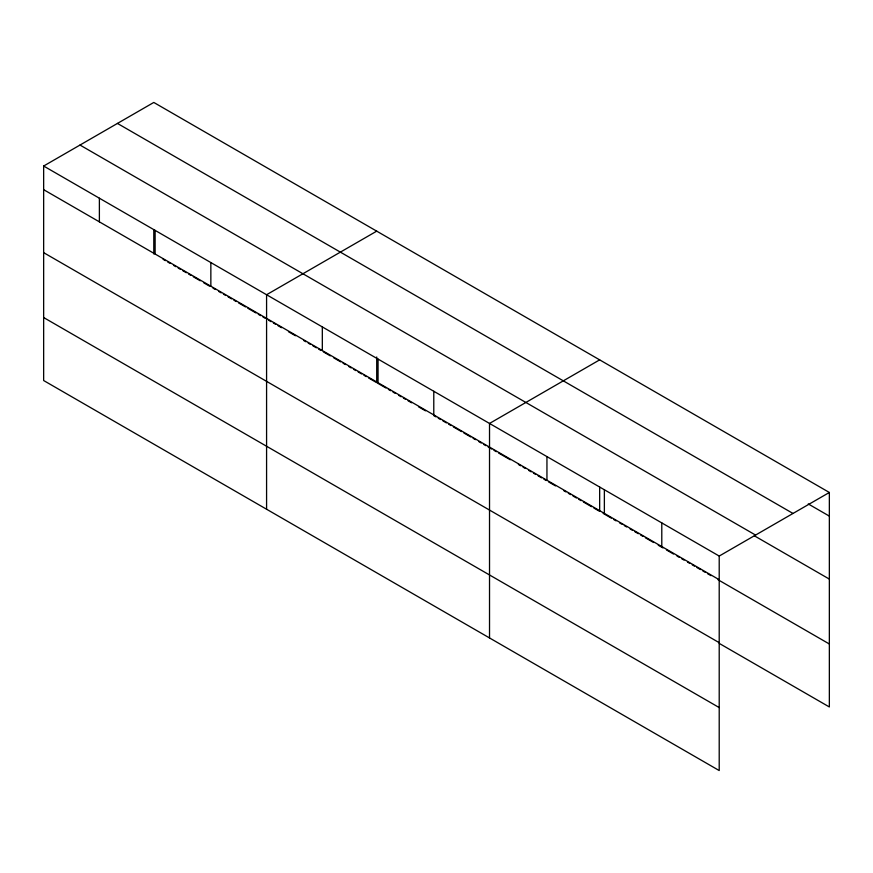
<?xml version="1.0" encoding="UTF-8"?>
<svg xmlns="http://www.w3.org/2000/svg" width="873" height="873" viewBox="0 0 873 873"><rect width="100%" height="100%" fill="white"/><g stroke="black" fill="none" stroke-linecap="round" stroke-linejoin="round"><path stroke-width="1.31" d="M719.21 642.681L719.21 556.057L43.65 166.034L43.65 380.53L719.21 770.553L719.21 642.681L43.65 252.657M719.188 643.368L829.35 706.966L829.35 492.47L153.79 102.447L43.65 166.034M376.721 231.149L266.581 294.736L266.581 509.232M599.664 359.862L489.524 423.449L489.524 637.945M719.21 556.057L829.35 492.47M808.256 503.939L829.35 516.118M117.44 123.42L793 513.455M80 145.049L755.56 535.073M754.348 535.793L829.35 579.094M43.65 189.67L719.21 579.705M163.076 259.314L165.401 260.656M167.725 261.998L170.039 263.34M173.531 265.348L175.855 266.691M178.168 268.033L180.493 269.375M182.817 270.717L186.298 272.725M188.623 274.067L190.947 275.41M193.271 276.752L200.233 280.768M203.715 282.787L209.52 286.137M213.001 288.145L215.325 289.487M218.807 291.495L221.131 292.837M223.455 294.179L225.78 295.521M228.104 296.864L231.585 298.872M233.909 300.214L236.223 301.556M238.547 302.887L245.52 306.914M247.834 308.256L255.964 312.949M258.288 314.291L260.612 315.633M262.937 316.975L265.261 318.307M268.742 320.326L271.067 321.668M273.38 322.999L275.704 324.341M278.029 325.684L281.51 327.691M288.483 331.718L295.445 335.745M303.575 340.437L305.899 341.769M308.213 343.111L310.537 344.453M312.861 345.795L316.342 347.803M318.667 349.145L320.991 350.488M323.316 351.83L330.278 355.857M333.759 357.865L340.732 361.88M343.056 363.223L345.37 364.565M348.862 366.573L351.175 367.915M353.5 369.257L355.824 370.599M358.148 371.942L361.629 373.95M363.954 375.292L366.278 376.634M368.592 377.976L376.721 382.669L376.721 356.981M377.889 383.334L386.008 388.027M388.332 389.369L390.657 390.711M392.981 392.053L395.305 393.396M398.786 395.404L401.111 396.746M403.424 398.088L405.749 399.43M408.073 400.762L411.554 402.78M418.527 406.796L425.489 410.823M433.619 415.515L435.943 416.858M438.268 418.2L440.581 419.531M442.906 420.873L446.387 422.892M448.711 424.234L451.035 425.566M453.36 426.908L461.49 431.6M463.803 432.943L470.776 436.969M473.101 438.311L475.414 439.643M478.906 441.662L481.219 443.004M483.544 444.335L485.868 445.677M488.193 447.02L491.674 449.028M493.998 450.37L496.322 451.712M498.647 453.054L510.258 459.755M518.376 464.447L520.701 465.789M523.025 467.131L525.35 468.474M528.831 470.482L531.155 471.824M533.479 473.166L535.793 474.508M538.117 475.85L541.598 477.858M543.923 479.201L546.247 480.543M548.571 481.885L555.534 485.901M563.663 490.593L565.988 491.936M568.312 493.278L570.626 494.62M572.95 495.962L576.442 497.97M578.755 499.312L581.08 500.655M583.404 501.997L591.534 506.689M593.858 508.021L599.664 511.382L599.664 487.047M603.178 513.411L611.373 518.147M613.719 519.5L616.065 520.854M619.579 522.883L621.925 524.236M624.271 525.59L626.618 526.943M630.131 528.973L632.467 530.326M634.813 531.679L638.327 533.709M640.673 535.062L643.019 536.415M645.365 537.768L653.571 542.504M658.253 545.21L662.945 547.917M666.459 549.946L673.487 554.006M677.001 556.036L679.347 557.389M681.693 558.742L684.039 560.095M687.553 562.125L689.899 563.478M692.234 564.831L694.581 566.184M696.927 567.537L700.441 569.567M702.787 570.92L705.133 572.273M707.468 573.626L710.993 575.656M718.021 579.716L829.35 643.99M43.65 317.543L719.21 707.577M661.789 522.905L661.789 546.553M604.367 489.753L604.367 513.4M546.945 456.601L546.945 480.248M433.783 391.268L433.783 414.915M378.053 359.098L378.053 382.734M322.323 326.917L322.323 350.553M210.851 262.566L210.851 286.202M155.121 230.385L155.121 254.021M153.79 229.621L153.79 253.956M99.38 198.204L99.38 221.851"/></g></svg>
